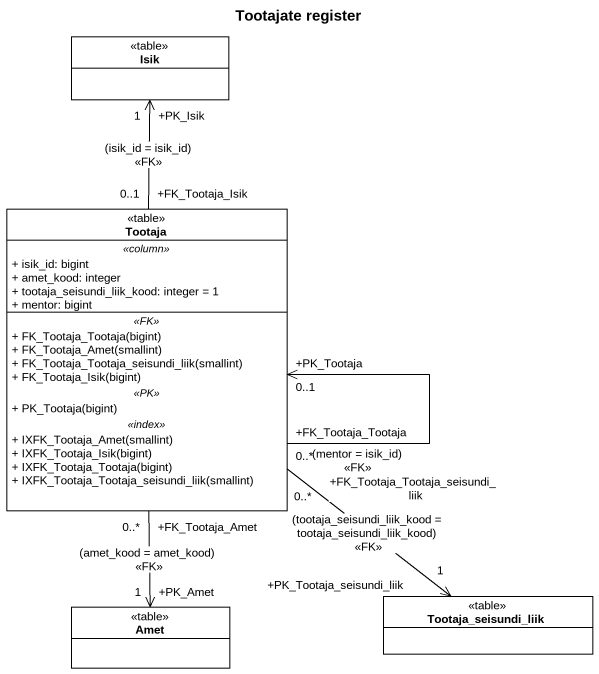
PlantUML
@startuml
title Tootajate register
hide circle
hide empty members
skinparam classAttributeIconSize 0
class Isik <<table>>
class Tootaja <<table>> {
  .. <<column>> ..
  + isik_id: bigint
  + amet_kood: integer
  + tootaja_seisundi_liik_kood: integer = 1
  + mentor: bigint
  .. <<FK>> ..
  + FK_Tootaja_Tootaja(bigint)
  + FK_Tootaja_Amet(smallint)
  + FK_Tootaja_Tootaja_seisundi_liik(smallint)
  + FK_Tootaja_Isik(bigint)
  .. <<PK>> ..
  + PK_Tootaja(bigint)
  .. <<index>> ..
  + IXFK_Tootaja_Amet(smallint)
  + IXFK_Tootaja_Isik(bigint)
  + IXFK_Tootaja_Tootaja(bigint)
  + IXFK_Tootaja_Tootaja_seisundi_liik(smallint)
}
class Amet <<table>>
class Tootaja_seisundi_liik <<table>>
Tootaja "+FK_Tootaja_Isik\n0..1" -up-> "+PK_Isik\n1" Isik : (isik_id = isik_id)\n<<FK>>
Tootaja "+FK_Tootaja_Tootaja\n0..*" --> "+PK_Tootaja\n0..1" Tootaja : (mentor = isik_id)\n<<FK>>
Tootaja "+FK_Tootaja_Amet\n0..*" --> "+PK_Amet\n1" Amet : (amet_kood = amet_kood)\n<<FK>>
Tootaja "+FK_Tootaja_Tootaja_seisundi_liik\n0..*" --> "+PK_Tootaja_seisundi_liik\n1" Tootaja_seisundi_liik : (tootaja_seisundi_liik_kood = tootaja_seisundi_liik_kood)\n<<FK>>
@enduml
